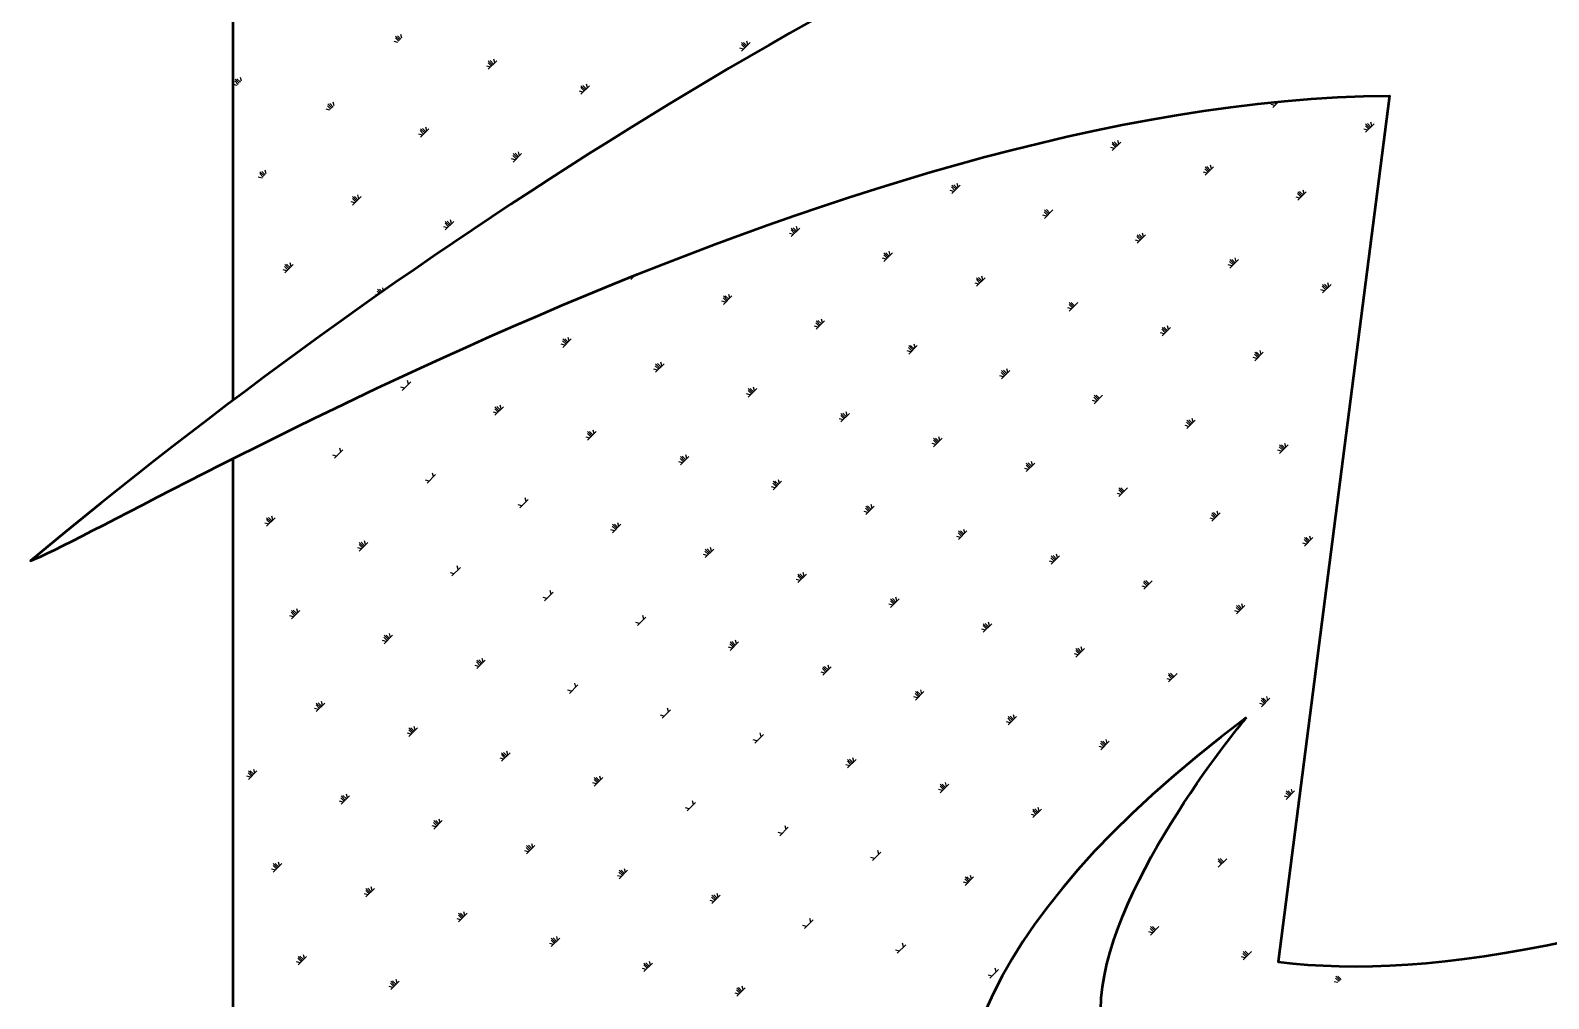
# Model space of a CAD drawing. Extents: x -3102990 to -851544, y -5293060 to -2540151.
# Drawn here: x -2025192 to -2024197, y -2633753 to -2633119 of the extents above; entities that cross this region are included whole.
import ezdxf

# ---------------------------------------------------------------- set-up
doc = ezdxf.new("R2010")
doc.units = 0
doc.header["$LTSCALE"] = 1000
doc.layers.get('0').update_dxf_attribs({"linetype": 'CONTINUOUS'})
doc.layers.add('PUB_TITLE', color=4, linetype='CONTINUOUS')

# ---------------------------------------------------------------- blocks, each defined once
blk = doc.blocks.new('A$C16496DF1')
at = {"layer": 'PUB_TITLE', "color": 4}
for p, q in [((99617.15, 39776.44), (99614.93, 39778.66)), ((99617.85, 39777.13), (99615.07, 39779.91)), ((99618.54, 39777.83), (99616.32, 39780.05)), ((99619.24, 39778.52), (99618.59, 39780.95)), ((99616.46, 39775.74), (99614.03, 39776.39)), ((99843.09, 39771.38), (99840.67, 39772.03)), ((99843.79, 39772.08), (99841.57, 39774.3)), ((99844.48, 39772.77), (99841.71, 39775.55)), ((99841.71, 39769.99), (99847.26, 39775.55)), ((99845.18, 39773.47), (99842.96, 39775.69)), ((99845.87, 39774.16), (99845.22, 39776.59)), ((99677.19, 39759.47), (99674.76, 39760.12)), ((99677.88, 39760.17), (99675.66, 39762.39)), ((99678.58, 39760.86), (99675.8, 39763.64)), ((99675.8, 39758.08), (99681.35, 39763.64)), ((99679.27, 39761.56), (99677.05, 39763.78)), ((99679.96, 39762.25), (99679.31, 39764.68)), ((99511.28, 39747.56), (99508.85, 39748.21)), ((99511.97, 39748.25), (99509.75, 39750.48)), ((99512.67, 39748.95), (99509.89, 39751.73)), ((99513.36, 39749.64), (99511.14, 39751.87)), ((99514.06, 39750.34), (99513.4, 39752.77)), ((99740.69, 39745.98), (99740.04, 39748.41)), ((99737.91, 39743.2), (99735.48, 39743.85)), ((99738.61, 39743.89), (99736.38, 39746.12)), ((99739.3, 39744.59), (99736.52, 39747.37)), ((99736.52, 39741.81), (99742.08, 39747.37)), ((99740, 39745.28), (99737.77, 39747.51)), ((99572, 39731.29), (99569.57, 39731.94)), ((99572.7, 39731.98), (99570.48, 39734.21)), ((99573.39, 39732.68), (99570.61, 39735.46)), ((99574.09, 39733.37), (99571.87, 39735.6)), ((99574.78, 39734.07), (99574.13, 39736.5)), ((100191.18, 39734.48), (100188.75, 39735.13)), ((100189.79, 39733.09), (100193.63, 39736.93)), ((100191.88, 39735.17), (100190.44, 39736.61)), ((100192.57, 39735.87), (100191.7, 39736.74)), ((100193.27, 39736.56), (100192.97, 39736.86)), ((99633.43, 39715.71), (99631.2, 39717.93)), ((99634.12, 39716.41), (99631.34, 39719.18)), ((99631.34, 39713.63), (99636.9, 39719.18)), ((99634.81, 39717.1), (99632.59, 39719.32)), ((99635.51, 39717.8), (99634.86, 39720.22)), ((100251.91, 39718.21), (100249.48, 39718.86)), ((100252.6, 39718.9), (100250.38, 39721.13)), ((100253.3, 39719.6), (100250.52, 39722.38)), ((100250.52, 39716.82), (100256.08, 39722.38)), ((100253.99, 39720.29), (100251.77, 39722.52)), ((100254.69, 39720.99), (100254.04, 39723.42)), ((99632.73, 39715.02), (99630.3, 39715.67)), ((100086.7, 39706.99), (100084.47, 39709.21)), ((100087.39, 39707.69), (100084.61, 39710.46)), ((100084.61, 39704.91), (100090.17, 39710.46)), ((100088.09, 39708.38), (100085.86, 39710.6)), ((100088.78, 39709.08), (100088.13, 39711.5)), ((99693.46, 39698.75), (99691.03, 39699.4)), ((99694.15, 39699.44), (99691.93, 39701.66)), ((99694.85, 39700.13), (99692.07, 39702.91)), ((99692.07, 39697.36), (99697.63, 39702.91)), ((99695.54, 39700.83), (99693.32, 39703.05)), ((99696.24, 39701.52), (99695.59, 39703.95)), ((100086, 39706.3), (100083.57, 39706.95)), ((99528.24, 39687.53), (99526.02, 39689.75)), ((99528.94, 39688.22), (99526.16, 39691)), ((99529.63, 39688.92), (99527.41, 39691.14)), ((99530.33, 39689.61), (99529.68, 39692.04)), ((100146.73, 39690.03), (100144.3, 39690.68)), ((100147.42, 39690.72), (100145.2, 39692.94)), ((100148.12, 39691.41), (100145.34, 39694.19)), ((100145.34, 39688.64), (100150.9, 39694.19)), ((100148.81, 39692.11), (100146.59, 39694.33)), ((100149.51, 39692.8), (100148.86, 39695.23)), ((99527.55, 39686.83), (99525.12, 39687.48)), ((99980.82, 39678.11), (99978.39, 39678.76)), ((99981.51, 39678.81), (99979.29, 39681.03)), ((99982.21, 39679.5), (99979.43, 39682.28)), ((99979.43, 39676.72), (99984.99, 39682.28)), ((99982.9, 39680.2), (99980.68, 39682.42)), ((99983.6, 39680.89), (99982.95, 39683.32)), ((100210.23, 39676.53), (100209.58, 39678.96)), ((99588.28, 39670.56), (99585.85, 39671.21)), ((99588.97, 39671.26), (99586.75, 39673.48)), ((99589.66, 39671.95), (99586.89, 39674.73)), ((99586.89, 39669.17), (99592.44, 39674.73)), ((99590.36, 39672.65), (99588.14, 39674.87)), ((99591.05, 39673.34), (99590.4, 39675.77)), ((100207.45, 39673.75), (100205.03, 39674.4)), ((100208.15, 39674.45), (100205.93, 39676.67)), ((100208.84, 39675.14), (100206.07, 39677.92)), ((100206.07, 39672.36), (100211.62, 39677.92)), ((100209.54, 39675.84), (100207.32, 39678.06)), ((99650.39, 39655.68), (99647.61, 39658.46)), ((99647.61, 39652.9), (99653.17, 39658.46)), ((99651.09, 39656.37), (99648.86, 39658.6)), ((99651.78, 39657.07), (99651.13, 39659.5)), ((100041.55, 39661.84), (100039.12, 39662.49)), ((100042.24, 39662.54), (100040.02, 39664.76)), ((100042.94, 39663.23), (100040.16, 39666.01)), ((100040.16, 39660.45), (100045.71, 39666.01)), ((100043.63, 39663.93), (100041.41, 39666.15)), ((99649, 39654.29), (99646.57, 39654.94)), ((99649.7, 39654.98), (99647.47, 39657.21)), ((99875.64, 39649.93), (99873.21, 39650.58)), ((99876.33, 39650.62), (99874.11, 39652.85)), ((99877.03, 39651.32), (99874.25, 39654.1)), ((99874.25, 39648.54), (99879.81, 39654.1)), ((99877.72, 39652.01), (99875.5, 39654.24)), ((99878.42, 39652.71), (99877.77, 39655.14)), ((100102.97, 39646.26), (100100.74, 39648.49)), ((100103.66, 39646.96), (100100.88, 39649.74)), ((100100.88, 39644.18), (100106.44, 39649.74)), ((100104.36, 39647.65), (100102.13, 39649.88)), ((100105.05, 39648.35), (100104.4, 39650.78)), ((99939.14, 39636.44), (99938.49, 39638.87)), ((100102.27, 39645.57), (100099.84, 39646.22)), ((99544.52, 39626.8), (99542.29, 39629.02)), ((99545.21, 39627.5), (99542.43, 39630.27)), ((99542.43, 39624.72), (99547.99, 39630.27)), ((99545.9, 39628.19), (99543.68, 39630.41)), ((99546.6, 39628.89), (99545.95, 39631.31)), ((99936.36, 39633.66), (99933.94, 39634.31)), ((99937.06, 39634.35), (99934.84, 39636.58)), ((99937.75, 39635.05), (99934.98, 39637.83)), ((99934.98, 39632.27), (99940.53, 39637.83)), ((99938.45, 39635.74), (99936.23, 39637.96)), ((100163, 39629.3), (100160.57, 39629.95)), ((100163.69, 39629.99), (100161.47, 39632.22)), ((100164.39, 39630.69), (100161.61, 39633.47)), ((100161.61, 39627.91), (100167.17, 39633.47)), ((100165.08, 39631.38), (100162.86, 39633.6)), ((100165.78, 39632.08), (100165.13, 39634.51)), ((99543.82, 39626.11), (99541.39, 39626.76)), ((99769.07, 39620.36), (99771.82, 39623.11)), ((99770.46, 39621.75), (99769.23, 39622.07)), ((99771.15, 39622.44), (99770.86, 39622.73)), ((99997.79, 39618.08), (99995.56, 39620.3)), ((99998.48, 39618.78), (99995.7, 39621.55)), ((99995.7, 39616), (100001.26, 39621.55)), ((99999.18, 39619.47), (99996.95, 39621.69)), ((99999.87, 39620.17), (99999.22, 39622.59)), ((99603.2, 39610.2), (99602.12, 39610.49)), ((99604.59, 39611.18), (99603.02, 39612.75)), ((99605.41, 39611.75), (99603.16, 39614)), ((99606.23, 39612.32), (99604.41, 39614.14)), ((99607.22, 39613.02), (99606.67, 39615.04)), ((99832.57, 39606.86), (99829.79, 39609.64)), ((99829.79, 39604.09), (99835.35, 39609.64)), ((99833.27, 39607.56), (99831.04, 39609.78)), ((99833.96, 39608.25), (99833.31, 39610.68)), ((99997.09, 39617.39), (99994.66, 39618.04)), ((100223.73, 39613.03), (100221.3, 39613.68)), ((100224.42, 39613.72), (100222.2, 39615.94)), ((100225.12, 39614.42), (100222.34, 39617.19)), ((100222.34, 39611.64), (100227.89, 39617.19)), ((100225.81, 39615.11), (100223.59, 39617.33)), ((100226.5, 39615.81), (100225.85, 39618.23)), ((99831.18, 39605.47), (99828.75, 39606.13)), ((99831.88, 39606.17), (99829.65, 39608.39)), ((100057.82, 39601.11), (100055.39, 39601.77)), ((100058.51, 39601.81), (100056.29, 39604.03)), ((100059.21, 39602.5), (100056.43, 39605.28)), ((100056.43, 39599.73), (100061.99, 39605.28)), ((100059.9, 39603.2), (100057.68, 39605.42)), ((99891.91, 39589.2), (99889.48, 39589.85)), ((99892.6, 39589.9), (99890.38, 39592.12)), ((99893.3, 39590.59), (99890.52, 39593.37)), ((99890.52, 39587.81), (99896.08, 39593.37)), ((99893.99, 39591.29), (99891.77, 39593.51)), ((99894.69, 39591.98), (99894.04, 39594.41)), ((100119.93, 39586.23), (100117.16, 39589.01)), ((100117.16, 39583.45), (100122.71, 39589.01)), ((100120.63, 39586.93), (100118.41, 39589.15)), ((100121.32, 39587.62), (100120.67, 39590.05)), ((99726.7, 39577.99), (99724.47, 39580.21)), ((99727.39, 39578.68), (99724.61, 39581.46)), ((99724.61, 39575.9), (99730.17, 39581.46)), ((99728.08, 39579.38), (99725.86, 39581.6)), ((99728.78, 39580.07), (99728.13, 39582.5)), ((100118.54, 39584.84), (100116.12, 39585.49)), ((100119.24, 39585.54), (100117.02, 39587.76)), ((99726, 39577.29), (99723.57, 39577.94)), ((99952.64, 39572.93), (99950.21, 39573.58)), ((99953.33, 39573.63), (99951.11, 39575.85)), ((99954.03, 39574.32), (99951.25, 39577.1)), ((99951.25, 39571.54), (99956.8, 39577.1)), ((99954.72, 39575.02), (99952.5, 39577.24)), ((99955.41, 39575.71), (99954.76, 39578.14)), ((100179.27, 39568.57), (100176.84, 39569.22)), ((100179.97, 39569.27), (100177.74, 39571.49)), ((100180.66, 39569.96), (100177.88, 39572.74)), ((100177.88, 39567.18), (100183.44, 39572.74)), ((100181.36, 39570.66), (100179.13, 39572.88)), ((100182.05, 39571.35), (100181.4, 39573.78)), ((99786.73, 39561.02), (99784.3, 39561.67)), ((99787.42, 39561.71), (99785.2, 39563.94)), ((99788.12, 39562.41), (99785.34, 39565.19)), ((99785.34, 39559.63), (99790.9, 39565.19)), ((99788.81, 39563.1), (99786.59, 39565.33)), ((99789.51, 39563.8), (99788.86, 39566.23)), ((100014.06, 39557.35), (100011.83, 39559.58)), ((100014.75, 39558.05), (100011.97, 39560.83)), ((100011.97, 39555.27), (100017.53, 39560.83)), ((100015.45, 39558.74), (100013.22, 39560.97)), ((100016.14, 39559.44), (100015.49, 39561.87)), ((99620.82, 39549.11), (99618.39, 39549.76)), ((99619.43, 39547.72), (99624.99, 39553.28)), ((99623.6, 39551.89), (99622.95, 39554.32)), ((99848.84, 39546.14), (99846.07, 39548.92)), ((99846.07, 39543.36), (99851.62, 39548.92)), ((99849.54, 39546.83), (99847.32, 39549.05)), ((99850.23, 39547.53), (99849.58, 39549.96)), ((100013.36, 39556.66), (100010.93, 39557.31)), ((99847.45, 39544.75), (99845.03, 39545.4)), ((99848.15, 39545.44), (99845.93, 39547.67)), ((100074.09, 39540.39), (100071.66, 39541.04)), ((100074.78, 39541.08), (100072.56, 39543.31)), ((100075.48, 39541.78), (100072.7, 39544.56)), ((100072.7, 39539), (100078.26, 39544.56)), ((100076.17, 39542.47), (100073.95, 39544.69)), ((99681.55, 39532.84), (99679.12, 39533.49)), ((99682.24, 39533.53), (99680.02, 39535.75)), ((99682.93, 39534.23), (99680.16, 39537)), ((99680.16, 39531.45), (99685.71, 39537)), ((99683.63, 39534.92), (99681.41, 39537.14)), ((99684.32, 39535.61), (99683.67, 39538.04)), ((99908.18, 39528.48), (99905.75, 39529.13)), ((99908.88, 39529.17), (99906.65, 39531.39)), ((99909.57, 39529.87), (99906.79, 39532.64)), ((99906.79, 39527.09), (99912.35, 39532.64)), ((99910.26, 39530.56), (99908.04, 39532.78)), ((99910.96, 39531.25), (99910.31, 39533.68)), ((100137.59, 39526.89), (100136.94, 39529.32)), ((99742.97, 39517.26), (99740.74, 39519.48)), ((99743.66, 39517.95), (99740.88, 39520.73)), ((99740.88, 39515.18), (99746.44, 39520.73)), ((99744.36, 39518.65), (99742.13, 39520.87)), ((99745.05, 39519.34), (99744.4, 39521.77)), ((100134.82, 39524.12), (100132.39, 39524.77)), ((100135.51, 39524.81), (100133.29, 39527.03)), ((100136.21, 39525.51), (100133.43, 39528.28)), ((100133.43, 39522.73), (100138.98, 39528.28)), ((100136.9, 39526.2), (100134.68, 39528.42)), ((99579.14, 39507.43), (99578.49, 39509.86)), ((99742.27, 39516.56), (99739.84, 39517.22)), ((99968.91, 39512.2), (99966.48, 39512.86)), ((99969.6, 39512.9), (99967.38, 39515.12)), ((99970.3, 39513.59), (99967.52, 39516.37)), ((99967.52, 39510.82), (99973.08, 39516.37)), ((99970.99, 39514.29), (99968.77, 39516.51)), ((99971.69, 39514.98), (99971.04, 39517.41)), ((100196.24, 39508.54), (100194.02, 39510.76)), ((100196.93, 39509.23), (100194.15, 39512.01)), ((100194.15, 39506.46), (100199.71, 39512.01)), ((100197.63, 39509.93), (100195.4, 39512.15)), ((100198.32, 39510.62), (100197.67, 39513.05)), ((99576.36, 39504.65), (99573.93, 39505.3)), ((99574.97, 39503.26), (99580.53, 39508.82)), ((99803, 39500.29), (99800.57, 39500.94)), ((99803.69, 39500.99), (99801.47, 39503.21)), ((99804.39, 39501.68), (99801.61, 39504.46)), ((99801.61, 39498.9), (99807.17, 39504.46)), ((99805.08, 39502.38), (99802.86, 39504.6)), ((99805.78, 39503.07), (99805.13, 39505.5)), ((100031.02, 39497.32), (100028.25, 39500.1)), ((100028.25, 39494.54), (100033.8, 39500.1)), ((100031.72, 39498.02), (100029.5, 39500.24)), ((100032.41, 39498.71), (100031.76, 39501.14)), ((100195.54, 39507.84), (100193.11, 39508.5)), ((99635.7, 39486.99), (99641.26, 39492.55)), ((99639.87, 39491.16), (99639.22, 39493.59)), ((99866.5, 39486.8), (99865.85, 39489.23)), ((100029.63, 39495.93), (100027.21, 39496.58)), ((100030.33, 39496.63), (100028.11, 39498.85)), ((99637.09, 39488.38), (99634.66, 39489.03)), ((99863.73, 39484.02), (99861.3, 39484.67)), ((99864.42, 39484.72), (99862.2, 39486.94)), ((99865.12, 39485.41), (99862.34, 39488.19)), ((99862.34, 39482.63), (99867.89, 39488.19)), ((99865.81, 39486.11), (99863.59, 39488.33)), ((100090.36, 39479.66), (100087.93, 39480.31)), ((100091.06, 39480.36), (100088.83, 39482.58)), ((100091.75, 39481.05), (100088.97, 39483.83)), ((100088.97, 39478.27), (100094.53, 39483.83)), ((100092.45, 39481.75), (100090.22, 39483.97)), ((99697.82, 39472.11), (99695.39, 39472.76)), ((99696.43, 39470.72), (99701.99, 39476.28)), ((99700.6, 39474.89), (99699.95, 39477.32)), ((99925.15, 39468.44), (99922.92, 39470.67)), ((99925.84, 39469.14), (99923.06, 39471.92)), ((99923.06, 39466.36), (99928.62, 39471.92)), ((99926.54, 39469.83), (99924.31, 39472.06)), ((99927.23, 39470.53), (99926.58, 39472.96)), ((99531.91, 39460.2), (99529.48, 39460.85)), ((99532.6, 39460.89), (99530.38, 39463.12)), ((99533.3, 39461.59), (99530.52, 39464.37)), ((99530.52, 39458.81), (99536.08, 39464.37)), ((99533.99, 39462.28), (99531.77, 39464.5)), ((99534.69, 39462.98), (99534.04, 39465.41)), ((99759.93, 39457.23), (99757.15, 39460.01)), ((99757.15, 39454.45), (99762.71, 39460.01)), ((99760.63, 39457.92), (99758.41, 39460.14)), ((99761.32, 39458.62), (99760.67, 39461.05)), ((99924.45, 39467.75), (99922.02, 39468.4)), ((100151.09, 39463.39), (100148.66, 39464.04)), ((100151.78, 39464.08), (100149.56, 39466.31)), ((100152.48, 39464.78), (100149.7, 39467.56)), ((100149.7, 39462), (100155.26, 39467.56)), ((100153.17, 39465.47), (100150.95, 39467.7)), ((100153.87, 39466.17), (100153.22, 39468.6)), ((99758.54, 39455.84), (99756.12, 39456.49)), ((99759.24, 39456.53), (99757.02, 39458.76)), ((99985.18, 39451.48), (99982.75, 39452.13)), ((99985.87, 39452.17), (99983.65, 39454.4)), ((99986.57, 39452.87), (99983.79, 39455.65)), ((99983.79, 39450.09), (99989.35, 39455.65)), ((99987.26, 39453.56), (99985.04, 39455.78)), ((99987.96, 39454.26), (99987.31, 39456.69)), ((100212.51, 39447.81), (100210.29, 39450.04)), ((100213.2, 39448.51), (100210.43, 39451.29)), ((100210.43, 39445.73), (100215.98, 39451.29)), ((100213.9, 39449.2), (100211.68, 39451.42)), ((100214.59, 39449.9), (100213.94, 39452.33)), ((99592.64, 39443.93), (99590.21, 39444.58)), ((99593.33, 39444.62), (99591.11, 39446.84)), ((99594.02, 39445.32), (99591.25, 39448.09)), ((99591.25, 39442.54), (99596.8, 39448.09)), ((99594.72, 39446.01), (99592.5, 39448.23)), ((99595.41, 39446.7), (99594.76, 39449.13)), ((99819.27, 39439.57), (99816.84, 39440.22)), ((99819.97, 39440.26), (99817.74, 39442.48)), ((99820.66, 39440.96), (99817.88, 39443.73)), ((99817.88, 39438.18), (99823.44, 39443.73)), ((99821.35, 39441.65), (99819.13, 39443.87)), ((99822.05, 39442.34), (99821.4, 39444.77)), ((100047.3, 39436.6), (100044.52, 39439.37)), ((100044.52, 39433.82), (100050.07, 39439.37)), ((100047.99, 39437.29), (100045.77, 39439.51)), ((100048.68, 39437.98), (100048.03, 39440.41)), ((100211.81, 39447.12), (100209.39, 39447.77)), ((99651.97, 39426.27), (99657.53, 39431.82)), ((99656.14, 39430.43), (99655.49, 39432.86)), ((100045.91, 39435.21), (100043.48, 39435.86)), ((100046.6, 39435.9), (100044.38, 39438.12)), ((99653.36, 39427.65), (99650.93, 39428.31)), ((99880, 39423.29), (99877.57, 39423.95)), ((99880.69, 39423.99), (99878.47, 39426.21)), ((99881.39, 39424.68), (99878.61, 39427.46)), ((99878.61, 39421.91), (99884.17, 39427.46)), ((99882.08, 39425.38), (99879.86, 39427.6)), ((99882.78, 39426.07), (99882.13, 39428.5)), ((100106.63, 39418.93), (100104.2, 39419.59)), ((100107.33, 39419.63), (100105.1, 39421.85)), ((100108.02, 39420.32), (100105.24, 39423.1)), ((100105.24, 39417.55), (100110.8, 39423.1)), ((100108.72, 39421.02), (100106.49, 39423.24)), ((99714.09, 39411.38), (99711.66, 39412.03)), ((99712.7, 39409.99), (99718.26, 39415.55)), ((99716.87, 39414.16), (99716.22, 39416.59)), ((99941.42, 39407.72), (99939.2, 39409.94)), ((99942.11, 39408.41), (99939.34, 39411.19)), ((99939.34, 39405.63), (99944.89, 39411.19)), ((99942.81, 39409.11), (99940.59, 39411.33)), ((99943.5, 39409.8), (99942.85, 39412.23)), ((99548.18, 39399.47), (99545.75, 39400.12)), ((99548.88, 39400.17), (99546.65, 39402.39)), ((99549.57, 39400.86), (99546.79, 39403.64)), ((99546.79, 39398.08), (99552.35, 39403.64)), ((99550.26, 39401.56), (99548.04, 39403.78)), ((99550.96, 39402.25), (99550.31, 39404.68)), ((99777.59, 39397.89), (99776.94, 39400.32)), ((99940.72, 39407.02), (99938.3, 39407.67)), ((100167.36, 39402.66), (100164.93, 39403.31)), ((100168.05, 39403.36), (100165.83, 39405.58)), ((100168.75, 39404.05), (100165.97, 39406.83)), ((100165.97, 39401.27), (100171.53, 39406.83)), ((100169.44, 39404.75), (100167.22, 39406.97)), ((100170.14, 39405.44), (100169.49, 39407.87)), ((99774.82, 39395.11), (99772.39, 39395.76)), ((99773.43, 39393.72), (99778.98, 39399.28)), ((100001.45, 39390.75), (99999.02, 39391.4)), ((100002.15, 39391.45), (99999.92, 39393.67)), ((100002.84, 39392.14), (100000.06, 39394.92)), ((100000.06, 39389.36), (100005.62, 39394.92)), ((100003.54, 39392.84), (100001.31, 39395.06)), ((100004.23, 39393.53), (100003.58, 39395.96)), ((99608.91, 39383.2), (99606.48, 39383.85)), ((99609.6, 39383.89), (99607.38, 39386.12)), ((99610.3, 39384.59), (99607.52, 39387.37)), ((99607.52, 39381.81), (99613.07, 39387.37)), ((99610.99, 39385.28), (99608.77, 39387.51)), ((99611.69, 39385.98), (99611.03, 39388.41)), ((99836.24, 39379.53), (99834.01, 39381.76)), ((99836.93, 39380.23), (99834.15, 39383.01)), ((99834.15, 39377.45), (99839.71, 39383.01)), ((99837.63, 39380.92), (99835.4, 39383.15)), ((99838.32, 39381.62), (99837.67, 39384.05)), ((100064.96, 39377.26), (100064.31, 39379.69)), ((99670.33, 39367.62), (99668.11, 39369.85)), ((99671.02, 39368.32), (99668.24, 39371.1)), ((99668.24, 39365.54), (99673.8, 39371.1)), ((99671.72, 39369.01), (99669.5, 39371.23)), ((99672.41, 39369.71), (99671.76, 39372.14)), ((99835.54, 39378.84), (99833.11, 39379.49)), ((100062.18, 39374.48), (100059.75, 39375.13)), ((100062.87, 39375.17), (100060.65, 39377.4)), ((100063.57, 39375.87), (100060.79, 39378.65)), ((100060.79, 39373.09), (100066.35, 39378.65)), ((100064.26, 39376.56), (100062.04, 39378.79)), ((99669.63, 39366.93), (99667.21, 39367.58)), ((99896.27, 39362.57), (99893.84, 39363.22)), ((99896.96, 39363.26), (99894.74, 39365.49)), ((99897.66, 39363.96), (99894.88, 39366.74)), ((99894.88, 39361.18), (99900.44, 39366.74)), ((99898.35, 39364.65), (99896.13, 39366.87)), ((99899.05, 39365.35), (99898.4, 39367.78)), ((100123.6, 39358.9), (100121.38, 39361.13)), ((100124.29, 39359.6), (100121.52, 39362.38)), ((100121.52, 39356.82), (100127.07, 39362.38)), ((100124.99, 39360.29), (100122.77, 39362.51)), ((99730.36, 39350.66), (99727.93, 39351.31)), ((99728.97, 39349.27), (99734.53, 39354.82)), ((99733.14, 39353.43), (99732.49, 39355.86)), ((99958.39, 39347.69), (99955.61, 39350.46)), ((99955.61, 39344.91), (99961.16, 39350.46)), ((99959.08, 39348.38), (99956.86, 39350.6)), ((99959.77, 39349.07), (99959.12, 39351.5)), ((100122.9, 39358.21), (100120.48, 39358.86)), ((99565.15, 39339.44), (99562.92, 39341.66)), ((99565.84, 39340.13), (99563.06, 39342.91)), ((99563.06, 39337.36), (99568.62, 39342.91)), ((99566.54, 39340.83), (99564.31, 39343.05)), ((99567.23, 39341.52), (99566.58, 39343.95)), ((99957, 39346.3), (99954.57, 39346.95)), ((99957.69, 39346.99), (99955.47, 39349.21)), ((100183.63, 39341.94), (100181.2, 39342.59)), ((100184.33, 39342.63), (100182.1, 39344.85)), ((100185.02, 39343.33), (100182.24, 39346.1)), ((100182.24, 39340.55), (100187.8, 39346.1)), ((100185.72, 39344.02), (100183.49, 39346.24)), ((100186.41, 39344.71), (100185.76, 39347.14)), ((99564.45, 39338.74), (99562.02, 39339.4)), ((99791.09, 39334.38), (99788.66, 39335.04)), ((99789.7, 39333), (99795.26, 39338.55)), ((99793.87, 39337.16), (99793.22, 39339.59)), ((100017.72, 39330.02), (100015.29, 39330.68)), ((100018.42, 39330.72), (100016.19, 39332.94)), ((100019.11, 39331.41), (100016.33, 39334.19)), ((100016.33, 39328.64), (100021.89, 39334.19)), ((100019.81, 39332.11), (100017.58, 39334.33)), ((100020.5, 39332.8), (100019.85, 39335.23)), ((99625.18, 39322.47), (99622.75, 39323.12)), ((99625.87, 39323.17), (99623.65, 39325.39)), ((99626.57, 39323.86), (99623.79, 39326.64)), ((99623.79, 39321.08), (99629.35, 39326.64)), ((99627.26, 39324.56), (99625.04, 39326.78)), ((99627.96, 39325.25), (99627.31, 39327.68)), ((99850.43, 39316.72), (99855.98, 39322.28)), ((99854.59, 39320.89), (99853.94, 39323.32)), ((99687.29, 39307.59), (99684.52, 39310.37)), ((99684.52, 39304.81), (99690.07, 39310.37)), ((99687.99, 39308.28), (99685.77, 39310.51)), ((99688.68, 39308.98), (99688.03, 39311.41)), ((99851.81, 39318.11), (99849.39, 39318.76)), ((100078.45, 39313.75), (100076.02, 39314.4)), ((100079.14, 39314.45), (100076.92, 39316.67)), ((100079.84, 39315.14), (100077.06, 39317.92)), ((100077.06, 39312.36), (100082.62, 39317.92)), ((100080.53, 39315.84), (100078.31, 39318.06)), ((100081.23, 39316.53), (100080.58, 39318.96)), ((99685.91, 39306.2), (99683.48, 39306.85)), ((99686.6, 39306.9), (99684.38, 39309.12)), ((99912.54, 39301.84), (99910.11, 39302.49)), ((99913.24, 39302.54), (99911.01, 39304.76)), ((99913.93, 39303.23), (99911.15, 39306.01)), ((99911.15, 39300.45), (99916.71, 39306.01)), ((99914.62, 39303.93), (99912.4, 39306.15)), ((99915.32, 39304.62), (99914.67, 39307.05)), ((99520, 39294.29), (99517.57, 39294.94)), ((99520.69, 39294.98), (99518.47, 39297.21)), ((99521.39, 39295.68), (99518.61, 39298.46)), ((99518.61, 39292.9), (99524.16, 39298.46)), ((99522.08, 39296.37), (99519.86, 39298.6)), ((99522.78, 39297.07), (99522.12, 39299.5)), ((99746.63, 39289.93), (99744.2, 39290.58)), ((99747.33, 39290.62), (99745.1, 39292.85)), ((99748.02, 39291.32), (99745.24, 39294.1)), ((99745.24, 39288.54), (99750.8, 39294.1)), ((99748.72, 39292.01), (99746.49, 39294.24)), ((99749.41, 39292.71), (99748.76, 39295.14)), ((99976.05, 39288.35), (99975.4, 39290.78)), ((99581.42, 39278.71), (99579.2, 39280.94)), ((99582.11, 39279.41), (99579.33, 39282.19)), ((99579.33, 39276.63), (99584.89, 39282.19)), ((99582.81, 39280.1), (99580.59, 39282.32)), ((99583.5, 39280.8), (99582.85, 39283.23)), ((99973.27, 39285.57), (99970.84, 39286.22)), ((99973.96, 39286.26), (99971.74, 39288.49)), ((99974.66, 39286.96), (99971.88, 39289.74)), ((99971.88, 39284.18), (99977.44, 39289.74)), ((99975.35, 39287.65), (99973.13, 39289.88)), ((100199.9, 39281.21), (100197.47, 39281.86)), ((100200.6, 39281.9), (100198.38, 39284.13)), ((100201.29, 39282.6), (100198.51, 39285.38)), ((100198.51, 39279.82), (100204.07, 39285.38)), ((100201.99, 39283.29), (100199.76, 39285.52)), ((100202.68, 39283.99), (100202.03, 39286.42)), ((99580.72, 39278.02), (99578.29, 39278.67)), ((99807.36, 39273.66), (99804.93, 39274.31)), ((99805.97, 39272.27), (99811.53, 39277.83)), ((99810.14, 39276.44), (99809.49, 39278.87)), ((100034.69, 39269.99), (100032.47, 39272.22)), ((100035.38, 39270.69), (100032.61, 39273.47)), ((100032.61, 39267.91), (100038.16, 39273.47)), ((100036.08, 39271.38), (100033.86, 39273.6)), ((100036.77, 39272.08), (100036.12, 39274.51)), ((99641.45, 39261.75), (99639.02, 39262.4)), ((99642.15, 39262.44), (99639.92, 39264.66)), ((99642.84, 39263.14), (99640.06, 39265.91)), ((99640.06, 39260.36), (99645.62, 39265.91)), ((99643.53, 39263.83), (99641.31, 39266.05)), ((99644.23, 39264.52), (99643.58, 39266.95)), ((99866.7, 39256), (99872.25, 39261.55)), ((99870.86, 39260.16), (99870.21, 39262.59)), ((100033.99, 39269.3), (100031.57, 39269.95)), ((99704.96, 39248.25), (99704.31, 39250.68)), ((99868.09, 39257.39), (99865.66, 39258.04)), ((99702.18, 39245.47), (99699.75, 39246.13)), ((99702.87, 39246.17), (99700.65, 39248.39)), ((99703.57, 39246.86), (99700.79, 39249.64)), ((99700.79, 39244.09), (99706.35, 39249.64)), ((99704.26, 39247.56), (99702.04, 39249.78)), ((99928.81, 39241.11), (99926.38, 39241.77)), ((99927.42, 39239.73), (99932.98, 39245.28)), ((99931.59, 39243.89), (99930.94, 39246.32)), ((100156.84, 39238.14), (100154.06, 39240.92)), ((100154.06, 39235.37), (100159.62, 39240.92)), ((100157.53, 39238.84), (100155.31, 39241.06)), ((99536.27, 39233.56), (99533.84, 39234.21)), ((99536.96, 39234.26), (99534.74, 39236.48)), ((99537.66, 39234.95), (99534.88, 39237.73)), ((99534.88, 39232.17), (99540.44, 39237.73)), ((99538.35, 39235.65), (99536.13, 39237.87)), ((99539.05, 39236.34), (99538.4, 39238.77)), ((99763.6, 39229.9), (99761.38, 39232.12)), ((99764.29, 39230.59), (99761.51, 39233.37)), ((99761.51, 39227.81), (99767.07, 39233.37)), ((99764.99, 39231.29), (99762.77, 39233.51)), ((99765.68, 39231.98), (99765.03, 39234.41)), ((100156.14, 39237.45), (100153.92, 39239.67)), ((99598.38, 39218.68), (99595.61, 39221.46)), ((99595.61, 39215.9), (99601.16, 39221.46)), ((99599.08, 39219.37), (99596.86, 39221.6)), ((99599.77, 39220.07), (99599.12, 39222.5)), ((99762.9, 39229.2), (99760.48, 39229.85)), ((99989.54, 39224.84), (99987.11, 39225.49)), ((99990.23, 39225.54), (99988.01, 39227.76)), ((99990.93, 39226.23), (99988.15, 39229.01)), ((99988.15, 39223.45), (99993.71, 39229.01)), ((99991.62, 39226.93), (99989.4, 39229.15)), ((99992.32, 39227.62), (99991.67, 39230.05)), ((99597, 39217.29), (99594.57, 39217.94)), ((99597.69, 39217.99), (99595.47, 39220.21)), ((99823.63, 39212.93), (99821.2, 39213.58)), ((99824.33, 39213.63), (99822.1, 39215.85)), ((99825.02, 39214.32), (99822.24, 39217.1)), ((99822.24, 39211.54), (99827.8, 39217.1)), ((99825.71, 39215.01), (99823.49, 39217.24)), ((99826.41, 39215.71), (99825.76, 39218.14)), ((99657.72, 39201.02), (99655.29, 39201.67)), ((99658.42, 39201.71), (99656.19, 39203.94)), ((99659.11, 39202.41), (99656.33, 39205.19)), ((99656.33, 39199.63), (99661.89, 39205.19)), ((99659.81, 39203.1), (99657.58, 39205.33)), ((99660.5, 39203.8), (99659.85, 39206.23)), ((99882.97, 39195.27), (99888.53, 39200.83)), ((99887.14, 39199.44), (99886.49, 39201.87)), ((99884.36, 39196.66), (99881.93, 39197.31)), ((100110.99, 39192.3), (100108.56, 39192.95)), ((100111.69, 39192.99), (100109.46, 39195.22)), ((100112.38, 39193.69), (100109.6, 39196.47)), ((100109.6, 39190.91), (100115.16, 39196.47)), ((100113.08, 39194.38), (100110.85, 39196.61)), ((99718.45, 39184.75), (99716.02, 39185.4)), ((99719.14, 39185.44), (99716.92, 39187.67)), ((99719.84, 39186.14), (99717.06, 39188.92)), ((99717.06, 39183.36), (99722.62, 39188.92)), ((99720.53, 39186.83), (99718.31, 39189.05)), ((99721.23, 39187.53), (99720.58, 39189.96)), ((99945.08, 39180.39), (99942.66, 39181.04)), ((99943.7, 39179), (99949.25, 39184.56)), ((99947.86, 39183.17), (99947.21, 39185.6)), ((99552.54, 39172.84), (99550.11, 39173.49)), ((99553.24, 39173.53), (99551.01, 39175.75)), ((99553.93, 39174.23), (99551.15, 39177)), ((99551.15, 39171.45), (99556.71, 39177)), ((99554.62, 39174.92), (99552.4, 39177.14)), ((99555.32, 39175.61), (99554.67, 39178.04)), ((99779.87, 39169.17), (99777.65, 39171.39)), ((99780.57, 39169.87), (99777.79, 39172.64)), ((99777.79, 39167.09), (99783.34, 39172.64)), ((99781.26, 39170.56), (99779.04, 39172.78)), ((99781.95, 39171.25), (99781.3, 39173.68)), ((100171.72, 39176.03), (100169.29, 39176.68)), ((100172.41, 39176.72), (100170.19, 39178.95)), ((100173.11, 39177.42), (100170.33, 39180.2)), ((100170.33, 39174.64), (100175.89, 39180.2)), ((100173.8, 39178.11), (100171.58, 39180.33)), ((99615.35, 39158.65), (99613.13, 39160.87)), ((99616.05, 39159.34), (99615.39, 39161.77)), ((99779.18, 39168.48), (99776.75, 39169.13)), ((100005.81, 39164.12), (100003.38, 39164.77)), ((100004.42, 39162.73), (100009.98, 39168.28)), ((100008.59, 39166.89), (100007.94, 39169.32)), ((100233.14, 39160.45), (100230.92, 39162.67)), ((100233.84, 39161.15), (100231.06, 39163.92)), ((100234.53, 39161.84), (100232.31, 39164.06)), ((99613.27, 39156.56), (99610.84, 39157.22)), ((99613.96, 39157.26), (99611.74, 39159.48)), ((99614.66, 39157.95), (99611.88, 39160.73)), ((99611.88, 39155.18), (99617.43, 39160.73)), ((99839.9, 39152.2), (99837.47, 39152.86)), ((99840.6, 39152.9), (99838.37, 39155.12)), ((99841.29, 39153.59), (99838.51, 39156.37)), ((99838.51, 39150.82), (99844.07, 39156.37)), ((99841.99, 39154.29), (99839.76, 39156.51)), ((99842.68, 39154.98), (99842.03, 39157.41)), ((100232.45, 39159.76), (100230.02, 39160.41))]:
    blk.add_line(p, q, dxfattribs=at)
at = {"layer": 'PUB_TITLE', "color": 4, "lineweight": 53}
for points, knots in [([(99508.58, 39541.22), (99508.58, 39933.71), (99508.58, 40328.18), (99508.58, 40328.18), (99508.58, 40407.48), (99573.46, 40472.37), (99652.78, 40472.37), (99652.78, 40472.37), (101214.89, 40472.37), (101214.89, 40472.37), (101294.19, 40472.37), (101359.08, 40407.48), (101359.08, 40328.18), (101359.08, 40328.18), (101359.08, 40009.72), (101359.08, 39660.39)], [6.497483, 6.497483, 6.497483, 6.497483, 7, 7, 7, 8, 8, 8, 9, 9, 9, 10, 10, 10, 10.451509, 10.451509, 10.451509, 10.451509]), ([(101110.86, 40072.27), (101527.47, 40005.36), (101195.68, 39518.55), (100762.18, 39332.87), (101068.04, 39547.21), (101268.99, 39950.48), (100740.35, 39818.88), (100740.35, 39818.88), (100660.83, 39285.96), (100660.83, 39285.96), (100446.58, 39185.91), (100292.76, 39160.89), (100193.33, 39173.4), (100193.33, 39173.4), (100266.26, 39740.72), (100266.26, 39740.72), (99905, 39739.03), (99436.23, 39459.91), (99375.77, 39436.07), (99861.72, 39839.5), (100513.53, 40168.2), (101110.86, 40072.27)], [0, 0, 0, 0, 1, 1, 1, 2, 2, 2, 3, 3, 3, 4, 4, 4, 5, 5, 5, 6, 6, 6, 7, 7, 7, 7]), ([(100172.55, 39333.52), (100172.55, 39333.52), (99815.79, 38910.91), (100481.41, 39129.45), (100976.83, 39287.25), (101417.28, 39665.94), (101438.64, 39775.79), (101438.64, 39775.79), (101380.26, 39548.02), (101242.76, 39361.45), (101228.18, 39315.1), (100819.44, 38874.62), (100335.34, 38862.61), (100040.6, 38848.44), (99805.61, 39058.41), (100172.55, 39333.52)], [0, 0, 0, 0, 1, 1, 1, 2, 2, 2, 3, 3, 3, 4, 4, 4, 5, 5, 5, 5]), ([(101359.08, 39561.25), (101359.08, 39166.06), (101359.08, 38766.06), (101359.08, 38766.06), (101359.08, 38686.75), (101294.19, 38621.85), (101214.89, 38621.85), (101214.89, 38621.85), (99652.78, 38621.85), (99652.78, 38621.85), (99573.46, 38621.85), (99508.58, 38686.75), (99508.58, 38766.06), (99508.58, 38766.06), (99508.58, 39127.78), (99508.58, 39503.1)], [2.493971, 2.493971, 2.493971, 2.493971, 3, 3, 3, 4, 4, 4, 5, 5, 5, 6, 6, 6, 6.481204, 6.481204, 6.481204, 6.481204])]:
    blk.add_open_spline(points, degree=3, knots=knots, dxfattribs=at)

msp = doc.modelspace()

# ---------------------------------------------------------------- block references
at = {"ltscale": 1.5}
msp.add_blockref('A$C16496DF1', (-2124567.88, -2672902.4), dxfattribs=at)

doc.saveas('drawing.dxf')
